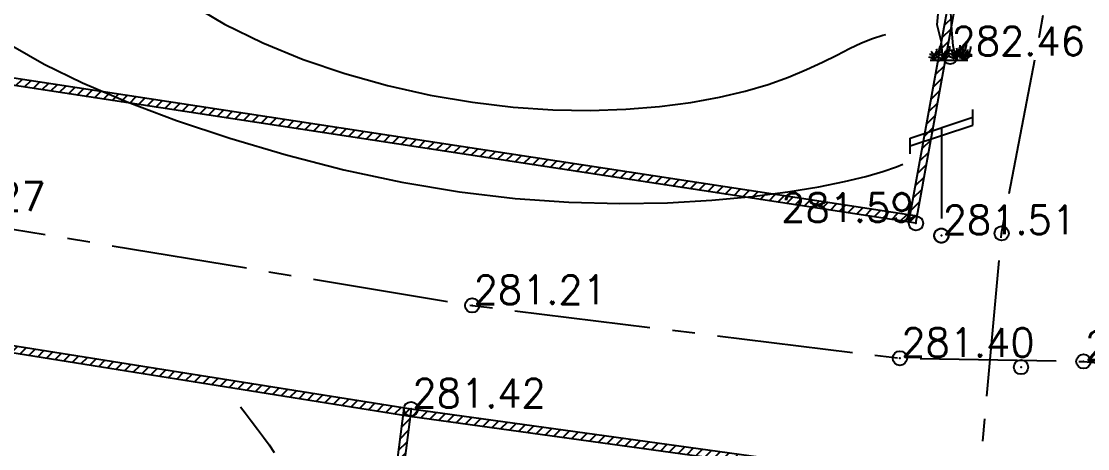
# Model space of a CAD drawing. Header units: millimetres. Extents: x 524954 to 526204, y 9523489 to 9524010.
# Drawn here: x 525752.31 to 525789.65, y 9523749.57 to 9523764.52 of the extents above; entities that cross this region are included whole.
import ezdxf
from ezdxf.enums import TextEntityAlignment as Align

# ---------------------------------------------------------------- set-up
doc = ezdxf.new("R2010")
doc.units = ezdxf.units.MM
doc.header["$PDMODE"] = 32
doc.header["$PDSIZE"] = 0.5
for name, pattern in [('ACAD_ISO12W100', [21, 12, -3, 0, -3, 0, -3]), ('AXES2', [28.575, 19.05, -3.175, 3.175, -3.175]), ('CACHE2', [4.7625, 3.175, -1.5875])]:
    doc.linetypes.add(name, pattern=pattern)
for name, color, linetype in [('Arbre', 34, 'ACAD_ISO12W100'), ('Axe_Piste', 3, 'AXES2'), ('Cloture', 7, 'Continuous'), ('CN_01_00', 3, 'Continuous'), ('CN_02_00', 4, 'Continuous'), ('Murs', 1, 'Continuous'), ('Réseau_Electrique', 1, 'CACHE2'), ('TopoAlt', 3, 'Continuous'), ('TOPOJIS', 7, 'Continuous')]:
    doc.layers.add(name, color=color, linetype=linetype)
doc.styles.add('Simplex 1.0', font='Simplex.shx', dxfattribs={"width": 0.99, "height": 1})
pattern_1 = [(45, (0, 0), (-0.1767766952966, 0.1767766952966), [])]

# ---------------------------------------------------------------- blocks, each defined once
blk = doc.blocks.new('TCPOINT M')
at = {"color": 0}
blk.add_point((0, 0), dxfattribs=at)
at = {"layer": 'TopoAlt', "style": 'Simplex 1.0', "width": 0.99}
blk.add_attdef('ALT', (0.15, 0.15), '', height=1, dxfattribs=at)
blk = doc.blocks.new('v088')
at = {"linetype": 'Continuous'}
for p, q in [((0.102, 1.053), (0.043, 2.109)), ((-0.412, 1.235), (-0.373, 1.752)), ((-0.268, 0.628), (-0.412, 1.235)), ((0.151, 0.506), (0.102, 1.053)), ((-0.213, 0), (-0.268, 0.628)), ((0.256, 0), (0.151, 0.506)), ((-0.654, 0), (0.654, 0))]:
    blk.add_line(p, q, dxfattribs=at)
at = {"color": 3, "linetype": 'Continuous'}
for p, q in [((-0.416, 0.349), (-0.433, 0.399)), ((-0.353, 0.303), (-0.329, 0.397)), ((-0.329, 0.397), (-0.317, 0.454)), ((-0.317, 0.454), (-0.315, 0.507)), ((-0.07, 0.329), (-0.087, 0.38)), ((-0.007, 0.284), (0.017, 0.377)), ((0.017, 0.377), (0.029, 0.435)), ((0.029, 0.435), (0.031, 0.488)), ((0.286, 0.368), (0.269, 0.418)), ((0.346, 0.341), (0.305, 0.385)), ((0.349, 0.322), (0.373, 0.416)), ((0.373, 0.416), (0.385, 0.474)), ((0.385, 0.474), (0.387, 0.526)), ((0.481, 0.344), (0.517, 0.426)), ((0.517, 0.426), (0.5, 0.476)), ((0.524, 0.291), (0.579, 0.38)), ((0.579, 0.38), (0.603, 0.474)), ((0.603, 0.474), (0.615, 0.531)), ((0.615, 0.531), (0.618, 0.584)), ((0.666, 0.325), (0.649, 0.375)), ((0.752, 0.373), (0.765, 0.43)), ((0.765, 0.43), (0.767, 0.483)), ((-0.661, 0.096), (-0.712, 0.106)), ((-0.618, 0.197), (-0.683, 0.202)), ((-0.567, 0.053), (-0.661, 0.096)), ((-0.587, 0.264), (-0.627, 0.308)), ((-0.596, 0.159), (-0.618, 0.197)), ((-0.536, 0.087), (-0.596, 0.159)), ((-0.541, 0.224), (-0.587, 0.264)), ((-0.527, 0.031), (-0.567, 0.053)), ((-0.529, 0.166), (-0.541, 0.224)), ((-0.5, 0.031), (-0.536, 0.087)), ((-0.524, 0.099), (-0.529, 0.166)), ((-0.505, 0.106), (-0.502, 0.188)), ((-0.5, 0.036), (-0.505, 0.106)), ((-0.502, 0.188), (-0.452, 0.267)), ((-0.483, 0.022), (-0.459, 0.072)), ((-0.464, 0.132), (-0.409, 0.214)), ((-0.459, 0.072), (-0.387, 0.132)), ((-0.452, 0.267), (-0.416, 0.349)), ((-0.409, 0.214), (-0.353, 0.303)), ((-0.387, 0.132), (-0.341, 0.178)), ((-0.315, 0.077), (-0.365, 0.087)), ((-0.341, 0.178), (-0.327, 0.226)), ((-0.272, 0.178), (-0.337, 0.183)), ((-0.327, 0.226), (-0.32, 0.26)), ((-0.221, 0.034), (-0.315, 0.077)), ((-0.24, 0.245), (-0.281, 0.288)), ((-0.25, 0.139), (-0.272, 0.178)), ((-0.19, 0.067), (-0.25, 0.139)), ((-0.195, 0.204), (-0.24, 0.245)), ((-0.18, 0.012), (-0.221, 0.034)), ((-0.183, 0.147), (-0.195, 0.204)), ((-0.154, 0.012), (-0.19, 0.067)), ((-0.178, 0.079), (-0.183, 0.147)), ((-0.159, 0.087), (-0.156, 0.168)), ((-0.154, 0.017), (-0.159, 0.087)), ((-0.156, 0.168), (-0.106, 0.248)), ((-0.137, 0.002), (-0.113, 0.053)), ((-0.118, 0.113), (-0.063, 0.195)), ((-0.113, 0.053), (-0.041, 0.113)), ((-0.106, 0.248), (-0.07, 0.329)), ((-0.063, 0.195), (-0.007, 0.284)), ((-0.041, 0.113), (0.005, 0.159)), ((0.041, 0.115), (-0.01, 0.125)), ((0.005, 0.159), (0.019, 0.207)), ((0.019, 0.207), (0.026, 0.24)), ((0.084, 0.216), (0.019, 0.221)), ((0.135, 0.072), (0.041, 0.115)), ((0.115, 0.284), (0.075, 0.327)), ((0.106, 0.178), (0.084, 0.216)), ((0.166, 0.106), (0.106, 0.178)), ((0.161, 0.243), (0.115, 0.284)), ((0.175, 0.05), (0.135, 0.072)), ((0.173, 0.185), (0.161, 0.243)), ((0.202, 0.05), (0.166, 0.106)), ((0.178, 0.118), (0.173, 0.185)), ((0.197, 0.125), (0.2, 0.207)), ((0.202, 0.055), (0.197, 0.125)), ((0.2, 0.207), (0.25, 0.286)), ((0.219, 0.041), (0.243, 0.091)), ((0.272, 0.173), (0.221, 0.183)), ((0.238, 0.151), (0.293, 0.233)), ((0.243, 0.091), (0.315, 0.151)), ((0.25, 0.286), (0.286, 0.368)), ((0.315, 0.274), (0.25, 0.279)), ((0.365, 0.13), (0.272, 0.173)), ((0.293, 0.233), (0.349, 0.322)), ((0.337, 0.236), (0.315, 0.274)), ((0.315, 0.151), (0.361, 0.197)), ((0.397, 0.163), (0.337, 0.236)), ((0.392, 0.301), (0.346, 0.341)), ((0.361, 0.197), (0.375, 0.245)), ((0.406, 0.108), (0.365, 0.13)), ((0.421, 0.072), (0.37, 0.082)), ((0.375, 0.245), (0.382, 0.279)), ((0.404, 0.243), (0.392, 0.301)), ((0.433, 0.108), (0.397, 0.163)), ((0.464, 0.173), (0.399, 0.178)), ((0.409, 0.175), (0.404, 0.243)), ((0.514, 0.029), (0.421, 0.072)), ((0.428, 0.183), (0.43, 0.264)), ((0.433, 0.113), (0.428, 0.183)), ((0.43, 0.264), (0.481, 0.344)), ((0.45, 0.099), (0.474, 0.149)), ((0.495, 0.24), (0.454, 0.284)), ((0.486, 0.135), (0.464, 0.173)), ((0.469, 0.209), (0.524, 0.291)), ((0.474, 0.149), (0.546, 0.209)), ((0.546, 0.063), (0.486, 0.135)), ((0.541, 0.2), (0.495, 0.24)), ((0.555, 0.007), (0.514, 0.029)), ((0.553, 0.142), (0.541, 0.2)), ((0.546, 0.209), (0.591, 0.255)), ((0.582, 0.007), (0.546, 0.063)), ((0.558, 0.075), (0.553, 0.142)), ((0.577, 0.082), (0.579, 0.163)), ((0.582, 0.012), (0.577, 0.082)), ((0.579, 0.163), (0.63, 0.243)), ((0.591, 0.255), (0.606, 0.303)), ((0.599, -0.002), (0.623, 0.048)), ((0.606, 0.303), (0.613, 0.337)), ((0.618, 0.108), (0.673, 0.19)), ((0.623, 0.048), (0.695, 0.108)), ((0.63, 0.243), (0.666, 0.325)), ((0.673, 0.19), (0.728, 0.279)), ((0.695, 0.108), (0.74, 0.154)), ((0.728, 0.279), (0.752, 0.373)), ((0.74, 0.154), (0.755, 0.202)), ((0.755, 0.202), (0.762, 0.236))]:
    blk.add_line(p, q, dxfattribs=at)
blk = doc.blocks.new('e004')
at = {"color": 0}
blk.add_line((0, 3.777478), (0, 0.25), dxfattribs=at)
for points in [[(-1.096503, 3.137365), (-1.096503, 3.412949), (1.096503, 4.142007), (1.096503, 4.417591)], [(-1.096503, 2.861781), (-1.096503, 3.137365), (1.096503, 3.866423), (1.096503, 4.142007)]]:
    blk.add_lwpolyline(points, dxfattribs=at)
blk.add_circle((0, 0), 0.25, dxfattribs=at)

msp = doc.modelspace()

# ---------------------------------------------------------------- hatches: boundary and pattern name
at = {"layer": 'Murs'}
h = msp.add_hatch(dxfattribs=at)
h.set_pattern_fill('_U', color=256, scale=0.25, angle=45, style=0, pattern_type=0)
h.set_pattern_definition(pattern_1)
h.paths.add_polyline_path([(525783.633, 9523757.454), (525785.59, 9523768.273), (525789.845, 9523789.399), (525789.6, 9523789.448), (525785.344, 9523768.32), (525783.387, 9523757.498)])
h = msp.add_hatch(dxfattribs=at)
h.set_pattern_fill('_U', color=256, scale=0.25, angle=45, style=0, pattern_type=0)
h.set_pattern_definition(pattern_1)
h.paths.add_polyline_path([(525783.633, 9523757.454), (525748.927, 9523762.76), (525752.047, 9523783.157), (525752.294, 9523783.119), (525749.212, 9523762.969), (525783.671, 9523757.701)])
h = msp.add_hatch(dxfattribs=at)
h.set_pattern_fill('_U', color=256, scale=0.25, angle=45, style=0, pattern_type=0)
h.set_pattern_definition(pattern_1)
h.paths.add_polyline_path([(525744.447, 9523733.266), (525747.595, 9523753.882), (525765.953, 9523750.957), (525782.851, 9523748.623), (525782.816, 9523748.375), (525765.916, 9523750.709), (525747.804, 9523753.595), (525744.694, 9523733.229)])
h = msp.add_hatch(dxfattribs=at)
h.set_pattern_fill('_U', color=256, scale=0.25, angle=45, style=0, pattern_type=0)
h.set_pattern_definition(pattern_1)
h.paths.add_polyline_path([(525765.953, 9523750.957), (525764.355, 9523738.476), (525764.107, 9523738.508), (525765.705, 9523750.988)])

# ---------------------------------------------------------------- linework, layer by layer
at = {"layer": 'Axe_Piste', "ltscale": 0.25, "flags": 128}
for points in [[(525779.417, 9523709.08), (525782.866, 9523728.967), (525785.859, 9523748.541), (525786.632, 9523757.103), (525790.298, 9523776.291), (525792.155, 9523786.207)], [(525748.441, 9523757.841), (525768.094, 9523754.579), (525783.07, 9523752.733), (525789.498, 9523752.619), (525809.979, 9523750.73), (525834.488, 9523746.577), (525867.128, 9523739.752)]]:
    msp.add_lwpolyline(points, dxfattribs=at)
at = {"layer": 'Cloture', "flags": 128}
for points in [[(525783.387, 9523757.498), (525785.344, 9523768.32), (525789.6, 9523789.448)], [(525783.633, 9523757.454), (525785.59, 9523768.273), (525789.845, 9523789.399), (525789.845, 9523789.399)], [(525783.633, 9523757.454), (525748.927, 9523762.76), (525752.047, 9523783.157)], [(525783.671, 9523757.701), (525749.212, 9523762.969), (525752.294, 9523783.119)], [(525744.447, 9523733.266), (525747.595, 9523753.882), (525765.953, 9523750.957), (525782.851, 9523748.623)], [(525744.694, 9523733.229), (525747.804, 9523753.595), (525765.916, 9523750.709), (525782.816, 9523748.375)], [(525765.705, 9523750.988), (525764.107, 9523738.508)], [(525765.953, 9523750.957), (525764.355, 9523738.476)]]:
    msp.add_lwpolyline(points, dxfattribs=at)
at = {"layer": 'CN_01_00', "flags": 128}
for points, elevation in [([(525758.188, 9523765.156), (525759.424, 9523764.423), (525760.761, 9523763.767), (525762.174, 9523763.19), (525763.639, 9523762.692), (525765.132, 9523762.275), (525766.628, 9523761.94), (525768.102, 9523761.689), (525769.534, 9523761.52), (525770.912, 9523761.429), (525772.229, 9523761.407), (525773.479, 9523761.447), (525774.654, 9523761.542), (525775.747, 9523761.684), (525776.75, 9523761.865), (525777.656, 9523762.079), (525778.461, 9523762.318), (525779.173, 9523762.572), (525779.803, 9523762.834), (525780.361, 9523763.093), (525780.86, 9523763.34), (525781.309, 9523763.568), (525781.721, 9523763.767), (525782.106, 9523763.927), (525782.474, 9523764.043), (525782.582, 9523764.068)], 283), ([(525759.985, 9523751.031), (525760.139, 9523750.82), (525760.354, 9523750.537), (525760.572, 9523750.253), (525760.785, 9523749.972), (525760.984, 9523749.698), (525761.166, 9523749.432)], 281)]:
    msp.add_lwpolyline(points, dxfattribs=dict(at, elevation=elevation))
at = {"layer": 'CN_02_00', "elevation": 282, "flags": 128}
msp.add_lwpolyline([(525752.007, 9523763.655), (525753.109, 9523763.024), (525754.453, 9523762.37), (525756.011, 9523761.708), (525757.744, 9523761.055), (525759.612, 9523760.429), (525761.576, 9523759.848), (525763.596, 9523759.33), (525765.632, 9523758.891), (525767.645, 9523758.55), (525769.6, 9523758.319), (525771.477, 9523758.189), (525773.26, 9523758.146), (525774.934, 9523758.176), (525776.483, 9523758.264), (525777.893, 9523758.396), (525779.147, 9523758.557), (525780.231, 9523758.734), (525781.134, 9523758.914), (525781.873, 9523759.093), (525782.471, 9523759.266), (525782.949, 9523759.433), (525783.169, 9523759.523)], dxfattribs=at)

# ---------------------------------------------------------------- block references
at = {"layer": 'Arbre'}
msp.add_blockref('v088', (525784.79, 9523763.162), dxfattribs=at)
at = {"layer": 'Réseau_Electrique'}
msp.add_blockref('e004', (525784.522, 9523757.024), dxfattribs=at)
at = {"layer": 'TOPOJIS'}
ref = msp.add_blockref('TCPOINT M', (525784.83, 9523763.278, 282.46), dxfattribs=at)
ref.add_attrib('ALT', '282.46', (525784.88, 9523763.328, 282.46), dxfattribs={"layer": 'TopoAlt', "height": 1, "style": 'Simplex 1.0', "width": 0.99})
ref = msp.add_blockref('TCPOINT M', (525748.441, 9523757.841, 280.27), dxfattribs=at)
ref.add_attrib('ALT', '280.27', (525748.491, 9523757.891, 280.27), dxfattribs={"layer": 'TopoAlt', "height": 1, "style": 'Simplex 1.0', "width": 0.99})
ref = msp.add_blockref('TCPOINT M', (525783.633, 9523757.454, 281.59), dxfattribs=at)
ref.add_attrib('ALT', '281.59', dxfattribs={"layer": 'TopoAlt', "height": 1, "style": 'Simplex 1.0', "width": 0.99}).set_placement((525783.583, 9523757.504, 281.59), align=Align.RIGHT)
ref = msp.add_blockref('TCPOINT M', (525784.522, 9523757.024, 281.51), dxfattribs=at)
ref.add_attrib('ALT', '281.51', (525784.572, 9523757.074, 281.51), dxfattribs={"layer": 'TopoAlt', "height": 1, "style": 'Simplex 1.0', "width": 0.99})
for p in [(525786.632, 9523757.103, 281.51), (525787.312, 9523752.421, 281.51)]:
    msp.add_blockref('TCPOINT M', p, dxfattribs=at)
ref = msp.add_blockref('TCPOINT M', (525768.094, 9523754.579, 281.21), dxfattribs=at)
ref.add_attrib('ALT', '281.21', (525768.144, 9523754.629, 281.21), dxfattribs={"layer": 'TopoAlt', "height": 1, "style": 'Simplex 1.0', "width": 0.99})
ref = msp.add_blockref('TCPOINT M', (525783.07, 9523752.733, 281.4), dxfattribs=at)
ref.add_attrib('ALT', '281.40', (525783.12, 9523752.783, 281.4), dxfattribs={"layer": 'TopoAlt', "height": 1, "style": 'Simplex 1.0', "width": 0.99})
ref = msp.add_blockref('TCPOINT M', (525789.498, 9523752.619, 281.52), dxfattribs=at)
ref.add_attrib('ALT', '281.52', (525789.548, 9523752.669, 281.52), dxfattribs={"layer": 'TopoAlt', "height": 1, "style": 'Simplex 1.0', "width": 0.99})
ref = msp.add_blockref('TCPOINT M', (525765.953, 9523750.957, 281.42), dxfattribs=at)
ref.add_attrib('ALT', '281.42', (525766.003, 9523751.007, 281.42), dxfattribs={"layer": 'TopoAlt', "height": 1, "style": 'Simplex 1.0', "width": 0.99})

doc.saveas('drawing.dxf')
